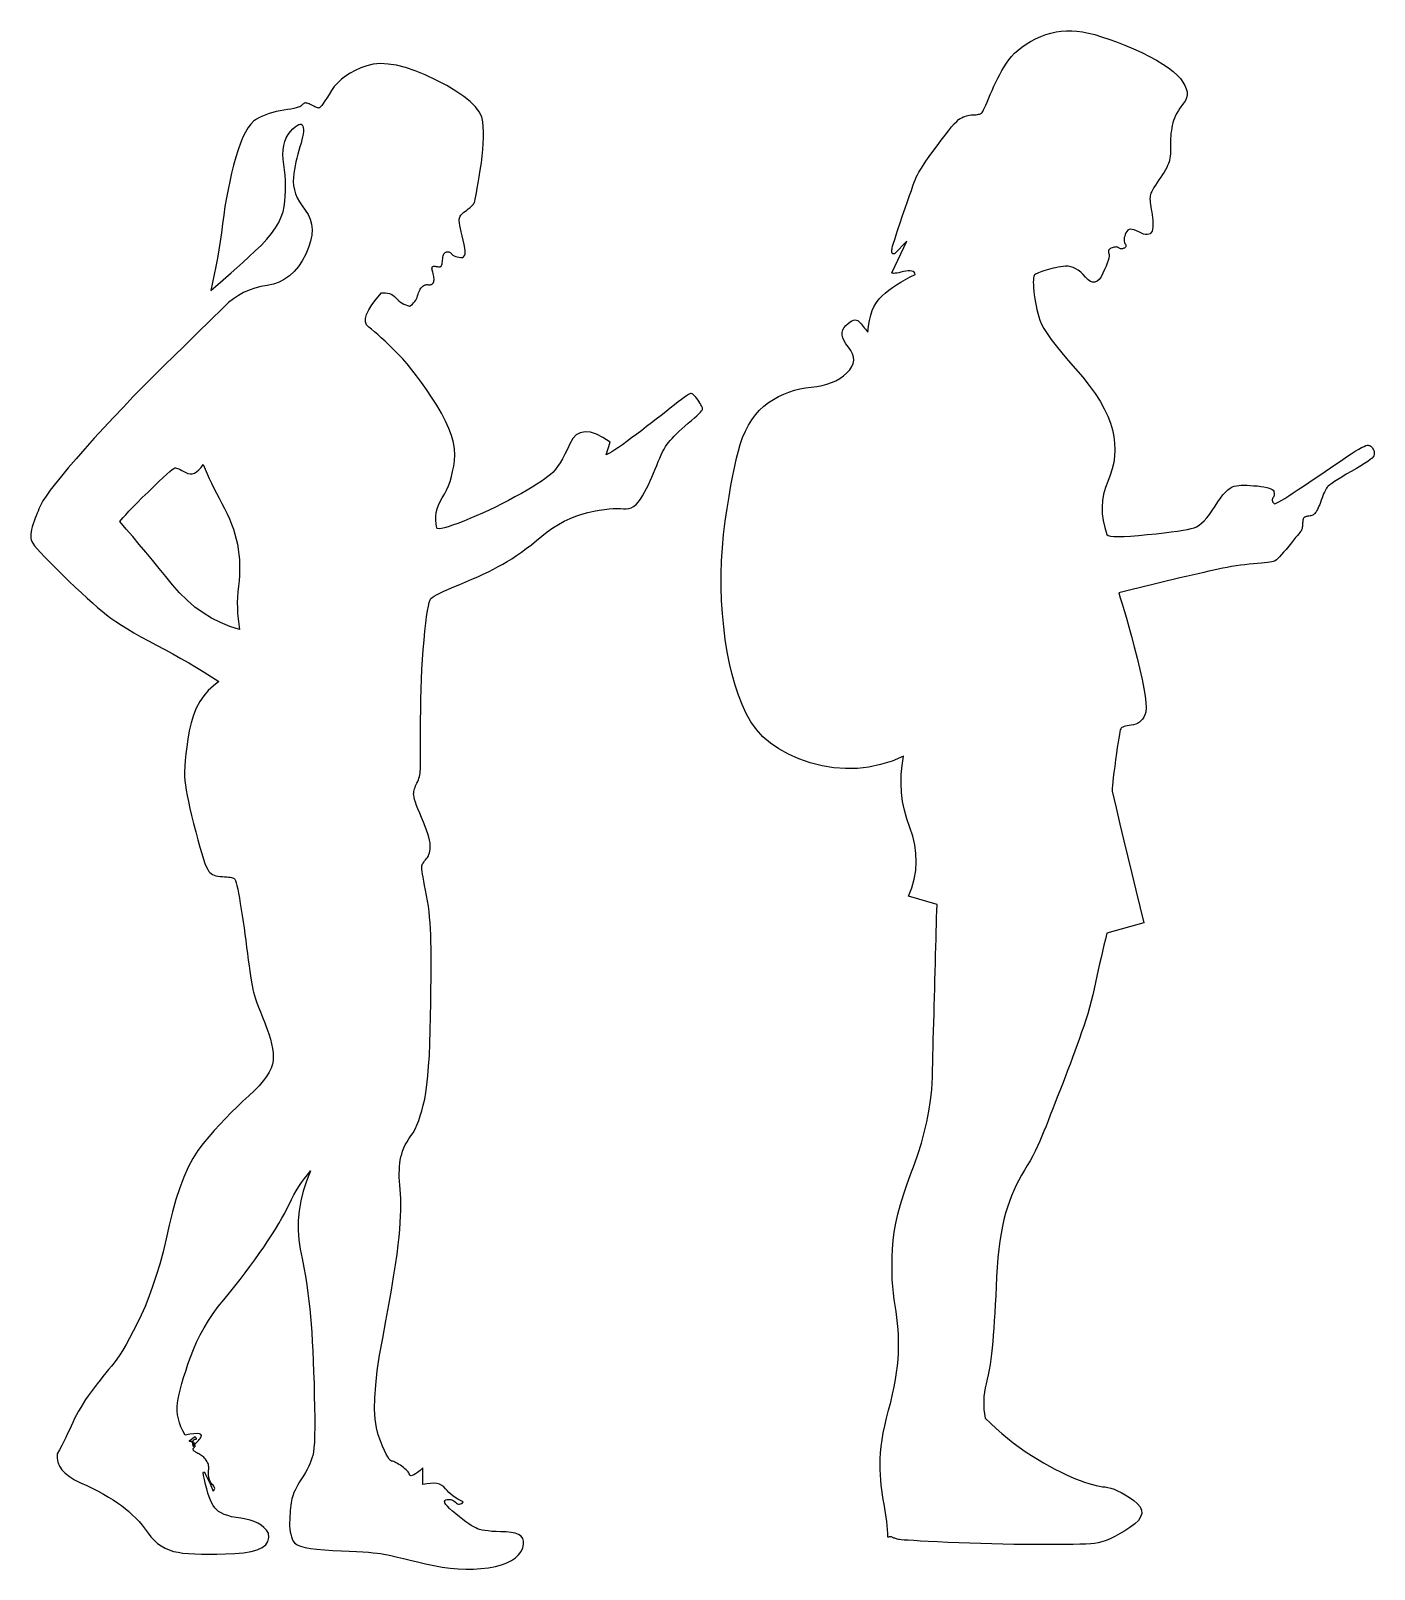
# Model space of a CAD drawing. Extents: x -1820 to 1987, y -821 to 1015.
# Drawn here: x 545 to 1987, y -821 to 830 of the extents above; entities that cross this region are included whole.
import ezdxf

# ---------------------------------------------------------------- set-up
doc = ezdxf.new("R2010")
doc.units = 0
doc.header["$LTSCALE"] = 20
doc.layers.add('_____1', color=7, linetype='CONTINUOUS')

msp = doc.modelspace()

# ---------------------------------------------------------------- linework, layer by layer
at = {"layer": '_____1', "color": 0, "linetype": 'CONTINUOUS', "flags": 128}
for points in [[(1306.5, 386.1), (1309.1, 393.5), (1312, 400.4), (1315.3, 406.8), (1318.9, 412.6), (1322.9, 418), (1327.2, 422.9), (1331.9, 427.3), (1337, 431.1), (1342.2, 434.5), (1347.6, 437.5), (1353.2, 440.2), (1358.8, 442.4), (1364.6, 444.3), (1370.5, 445.8), (1376.5, 446.9), (1382.6, 447.6), (1388.6, 448.3), (1394.3, 449.4), (1399.6, 450.8), (1404.6, 452.5), (1409.2, 454.6), (1413.5, 457.1), (1417.4, 459.9), (1421, 463), (1424, 466.4), (1426.3, 469.7), (1427.7, 473.1), (1428.3, 476.6), (1428.1, 480), (1427.1, 483.5), (1425.3, 487.1), (1422.7, 490.6), (1420, 494.1), (1418, 497.4), (1416.7, 500.6), (1416, 503.6), (1416, 506.4), (1416.7, 509.1), (1418, 511.6), (1420, 513.9), (1422.3, 516), (1424.4, 517.6), (1426.4, 518.7), (1428.2, 519.5), (1429.8, 519.8), (1431.3, 519.7), (1432.7, 519.1), (1433.9, 518.1), (1435, 516.9), (1436.2, 515.6), (1437.4, 514.3), (1438.5, 512.9), (1439.7, 511.5), (1440.9, 510), (1442.2, 508.4), (1443.4, 506.8), (1443.4, 506.8), (1443.4, 506.8), (1444.1, 513.3), (1445.1, 519.3), (1446.5, 524.8), (1448.2, 529.9), (1450.3, 534.5), (1452.8, 538.7), (1455.6, 542.4), (1458.8, 545.7), (1462.2, 548.7), (1466, 551.7), (1470, 554.6), (1474.4, 557.5), (1479, 560.3), (1483.8, 563.1), (1489, 565.9), (1494.4, 568.6), (1494.4, 568.6), (1494.4, 568.6), (1493.9, 569.9), (1493.1, 571), (1492, 571.8), (1490.6, 572.3), (1488.8, 572.5), (1486.8, 572.5), (1484.4, 572.2), (1481.7, 571.7), (1479, 571), (1476.6, 570.5), (1474.6, 570.1), (1472.9, 569.9), (1471.5, 569.8), (1470.4, 569.9), (1469.7, 570), (1469.3, 570.4), (1469.3, 570.4), (1485.4, 604.4), (1485.4, 604.4), (1485.4, 604.4), (1485.4, 604.4), (1472, 590.9), (1471.4, 590.9), (1470.9, 590.9), (1470.4, 590.9), (1470.1, 591.1), (1469.8, 591.2), (1469.5, 591.5), (1469.4, 591.7), (1469.3, 592.1), (1469.3, 592.4), (1469.3, 592.9), (1469.3, 593.3), (1469.3, 593.8), (1469.3, 594.3), (1469.3, 594.8), (1469.3, 595.4), (1469.4, 595.9), (1469.6, 597), (1470.1, 599.1), (1471, 602.1), (1472.3, 606.1), (1473.9, 611.1), (1475.8, 617), (1478.2, 624), (1480.8, 631.8), (1483.5, 639.8), (1486, 647), (1488.2, 653.3), (1490.2, 658.9), (1491.9, 663.7), (1493.3, 667.7), (1494.6, 670.8), (1495.5, 673.2), (1496.6, 675.5), (1498.2, 678.3), (1500.2, 681.7), (1502.7, 685.6), (1505.7, 690.1), (1509.2, 695.1), (1513.2, 700.7), (1517.7, 706.8), (1522.2, 712.9), (1526.3, 718.3), (1530, 722.9), (1533.3, 726.9), (1536.2, 730.3), (1538.8, 732.9), (1540.9, 734.8), (1542.7, 736.1), (1544.3, 736.9), (1545.9, 737.7), (1547.5, 738.3), (1549.2, 738.9), (1550.9, 739.3), (1552.7, 739.6), (1554.5, 739.8), (1556.3, 739.9), (1558, 740), (1559.6, 740.1), (1561, 740.3), (1562.3, 740.5), (1563.3, 740.7), (1564.2, 741), (1564.9, 741.3), (1565.5, 741.7), (1566, 742.4), (1566.7, 743.5), (1567.7, 745.3), (1568.7, 747.5), (1570, 750.3), (1571.5, 753.5), (1573.1, 757.3), (1574.9, 761.7), (1576.8, 766.2), (1578.8, 770.7), (1580.9, 775), (1583, 779.3), (1585.2, 783.4), (1587.4, 787.5), (1589.7, 791.5), (1592.1, 795.3), (1594.6, 799.1), (1597.6, 802.7), (1601, 806.1), (1604.7, 809.5), (1608.8, 812.6), (1613.3, 815.7), (1618.2, 818.6), (1623.5, 821.4), (1629, 823.9), (1634.5, 826), (1640, 827.6), (1645.6, 828.9), (1651.1, 829.7), (1656.7, 830.2), (1662.3, 830.2), (1667.9, 829.8), (1673.8, 829), (1680.1, 827.7), (1687, 826), (1694.3, 823.8), (1702.1, 821.2), (1710.4, 818.2), (1719.2, 814.7), (1728.4, 810.8), (1737.5, 806.7), (1745.8, 802.6), (1753.4, 798.5), (1760.1, 794.5), (1766, 790.5), (1771.1, 786.6), (1775.4, 782.7), (1778.9, 778.9), (1781.6, 775.1), (1783.8, 771.5), (1785.2, 768), (1786, 764.6), (1786.1, 761.4), (1785.5, 758.3), (1784.3, 755.4), (1782.4, 752.6), (1780.3, 749.9), (1778.4, 747.2), (1776.7, 744.5), (1775.1, 741.8), (1773.8, 739.1), (1772.6, 736.5), (1771.6, 733.8), (1770.8, 731.2), (1770.2, 728.6), (1769.6, 725.9), (1769.2, 723.1), (1768.8, 720.4), (1768.6, 717.5), (1768.4, 714.6), (1768.3, 711.7), (1768.4, 708.8), (1768.4, 705.8), (1768.4, 703.1), (1768.3, 700.4), (1768.1, 698), (1767.9, 695.6), (1767.5, 693.4), (1767.1, 691.4), (1766.7, 689.5), (1766, 687.6), (1765.2, 685.6), (1764.2, 683.4), (1762.9, 681), (1761.5, 678.5), (1759.8, 675.8), (1758, 673), (1755.9, 670.1), (1753.9, 667.2), (1752.1, 664.5), (1750.5, 662), (1749.2, 659.7), (1748.1, 657.7), (1747.3, 655.9), (1746.7, 654.3), (1746.4, 652.9), (1746.3, 651.5), (1746.2, 649.9), (1746.3, 648.1), (1746.4, 646), (1746.7, 643.7), (1747, 641.2), (1747.5, 638.5), (1748.1, 635.5), (1748.6, 632.5), (1749, 629.6), (1749.3, 626.8), (1749.4, 624.2), (1749.4, 621.7), (1749.2, 619.4), (1748.9, 617.2), (1748.5, 615.1), (1748.5, 615.1), (1748.5, 615.1), (1747.6, 613.5), (1746.4, 612.4), (1745, 611.7), (1743.4, 611.4), (1741.5, 611.5), (1739.4, 612), (1737, 612.9), (1734.4, 614.3), (1731.8, 615.6), (1729.4, 616.5), (1727.3, 617), (1725.4, 617.1), (1723.8, 616.8), (1722.4, 616), (1721.3, 614.8), (1720.3, 613.2), (1719.6, 611.5), (1719.1, 609.8), (1718.7, 608.2), (1718.5, 606.8), (1718.5, 605.4), (1718.6, 604.2), (1718.9, 603), (1719.4, 601.9), (1719.9, 601), (1720.2, 600.1), (1720.3, 599.3), (1720.2, 598.6), (1720, 598), (1719.6, 597.5), (1719, 597), (1718.2, 596.7), (1717.4, 596.4), (1716.6, 596.3), (1715.8, 596.2), (1715.1, 596.2), (1714.5, 596.3), (1713.8, 596.5), (1713.3, 596.8), (1712.7, 597.2), (1712.2, 597.6), (1711.5, 597.8), (1710.7, 598), (1709.9, 598.1), (1708.9, 598), (1707.9, 597.9), (1706.8, 597.6), (1705.6, 597.2), (1704.4, 596.8), (1703.4, 596.2), (1702.7, 595.6), (1702.2, 594.9), (1701.8, 594.1), (1701.7, 593.2), (1701.8, 592.3), (1702.1, 591.2), (1702.4, 589.9), (1702.4, 588.3), (1702, 586.2), (1701.4, 583.7), (1700.4, 580.8), (1699.2, 577.6), (1697.6, 573.9), (1695.8, 569.9), (1693.7, 566.1), (1691.6, 563.3), (1689.4, 561.3), (1687.1, 560.3), (1684.7, 560.3), (1682.3, 561.1), (1679.8, 562.9), (1677.2, 565.6), (1674.6, 568.5), (1671.9, 571), (1669.3, 573.1), (1666.6, 574.8), (1663.9, 576.1), (1661.2, 576.9), (1658.5, 577.4), (1655.7, 577.4), (1653, 577.1), (1650.3, 576.8), (1647.6, 576.4), (1645, 575.9), (1642.4, 575.4), (1639.8, 574.8), (1637.3, 574.1), (1634.7, 573.3), (1632.4, 572.5), (1630.2, 571.7), (1628.3, 571), (1626.7, 570.4), (1625.3, 569.8), (1624.1, 569.2), (1623.2, 568.7), (1622.4, 568.2), (1621.9, 567.6), (1621.5, 566.5), (1621.2, 564.9), (1621.1, 562.9), (1621, 560.5), (1621.1, 557.6), (1621.3, 554.3), (1621.7, 550.5), (1622.1, 546.6), (1622.7, 542.6), (1623.3, 538.7), (1624.1, 534.8), (1625, 530.9), (1625.9, 527.1), (1627, 523.3), (1628.2, 519.5), (1629.9, 515.4), (1632.5, 510.6), (1635.9, 505.1), (1640.3, 498.9), (1645.4, 492.1), (1651.5, 484.5), (1658.4, 476.3), (1666.2, 467.4), (1674.1, 458.3), (1681.1, 449.4), (1687.3, 440.8), (1692.7, 432.5), (1697.2, 424.4), (1701, 416.6), (1703.9, 409), (1706.1, 401.7), (1707.5, 394.6), (1708.3, 387.5), (1708.6, 380.5), (1708.2, 373.6), (1707.3, 366.7), (1705.8, 359.9), (1703.7, 353.1), (1701, 346.5), (1698.4, 339.8), (1696.5, 332.9), (1695.3, 326), (1694.8, 318.9), (1695.1, 311.7), (1696, 304.4), (1697.7, 297), (1700.1, 289.5), (1700.1, 289.5), (1700.1, 289.5), (1701.5, 288.6), (1704, 287.9), (1707.6, 287.5), (1712.4, 287.4), (1718.4, 287.5), (1725.5, 287.9), (1733.8, 288.5), (1743.2, 289.4), (1752.8, 290.4), (1761.4, 291.3), (1769.1, 292.3), (1775.9, 293.2), (1781.7, 294.1), (1786.6, 295), (1790.6, 295.9), (1793.7, 296.8), (1796.3, 297.9), (1799, 299.5), (1801.7, 301.6), (1804.5, 304.3), (1807.3, 307.4), (1810.2, 311.1), (1813.1, 315.2), (1816.1, 319.9), (1819.1, 324.5), (1821.9, 328.6), (1824.6, 332.1), (1827.3, 335.1), (1829.8, 337.5), (1832.2, 339.3), (1834.5, 340.6), (1836.7, 341.4), (1839, 341.8), (1841.5, 342.1), (1844.2, 342.3), (1847.2, 342.4), (1850.4, 342.3), (1853.8, 342.2), (1857.5, 341.9), (1861.5, 341.6), (1865.3, 341.1), (1868.6, 340.6), (1871.5, 340), (1874, 339.4), (1875.9, 338.6), (1877.4, 337.9), (1878.5, 337), (1879, 336.1), (1879.3, 335.1), (1879.5, 334.2), (1879.6, 333.3), (1879.5, 332.4), (1879.4, 331.4), (1879.1, 330.5), (1878.7, 329.6), (1878.2, 328.8), (1877.8, 327.9), (1877.5, 327), (1877.5, 326.2), (1877.6, 325.4), (1877.9, 324.7), (1878.4, 324), (1879.1, 323.2), (1880, 322.6), (1880, 322.6), (1880, 322.6), (1880.9, 322.7), (1882.5, 323.4), (1884.7, 324.5), (1887.6, 326.2), (1891.1, 328.3), (1895.2, 330.9), (1900, 334.1), (1905.4, 337.7), (1911.1, 341.5), (1916.8, 345.4), (1922.6, 349.3), (1928.4, 353.2), (1934.2, 357.2), (1940, 361.1), (1945.8, 365.1), (1951.7, 369), (1957.2, 372.8), (1962.2, 376), (1966.5, 378.8), (1970.3, 381), (1973.4, 382.8), (1976, 384.1), (1977.9, 384.9), (1979.3, 385.3), (1980.3, 385.3), (1981.2, 385.1), (1982.1, 384.9), (1982.9, 384.5), (1983.6, 384), (1984.3, 383.3), (1985, 382.5), (1985.5, 381.5), (1986, 380.5), (1986.4, 379.6), (1986.7, 378.6), (1986.8, 377.6), (1986.9, 376.7), (1986.9, 375.8), (1986.8, 374.8), (1986.5, 373.9), (1985.9, 372.9), (1984.6, 371.6), (1982.6, 369.9), (1979.9, 368), (1976.6, 365.7), (1972.5, 363.2), (1967.8, 360.4), (1962.3, 357.2), (1956.9, 354.1), (1952, 351.2), (1947.8, 348.7), (1944.3, 346.4), (1941.4, 344.4), (1939.1, 342.8), (1937.4, 341.4), (1936.4, 340.3), (1935.7, 339.2), (1934.9, 337.9), (1934.2, 336.5), (1933.4, 334.9), (1932.6, 333), (1931.8, 331), (1930.9, 328.8), (1930.1, 326.4), (1929.3, 324), (1928.4, 321.8), (1927.6, 319.8), (1926.9, 318), (1926.1, 316.4), (1925.4, 315.1), (1924.7, 313.9), (1924, 313), (1923.3, 312.2), (1922.6, 311.5), (1921.8, 310.9), (1920.9, 310.4), (1920, 310), (1919, 309.6), (1918, 309.4), (1916.9, 309.2), (1915.8, 309.1), (1914.8, 308.9), (1914, 308.7), (1913.2, 308.5), (1912.6, 308.2), (1912, 308), (1911.6, 307.7), (1911.3, 307.4), (1911, 307), (1910.8, 306.5), (1910.6, 305.8), (1910.4, 305), (1910.3, 304.1), (1910.2, 303.1), (1910.1, 301.9), (1910, 300.6), (1909.9, 299.3), (1909.8, 298.1), (1909.7, 297.1), (1909.5, 296.1), (1909.3, 295.3), (1909, 294.5), (1908.7, 293.9), (1908.4, 293.4), (1907.9, 292.8), (1907.1, 291.7), (1905.9, 290.3), (1904.4, 288.4), (1902.6, 286.2), (1900.4, 283.5), (1898, 280.4), (1895.2, 277), (1892.3, 273.5), (1889.7, 270.5), (1887.4, 267.9), (1885.3, 265.6), (1883.5, 263.8), (1882, 262.4), (1880.7, 261.4), (1879.6, 260.8), (1878.5, 260.4), (1876.9, 260.1), (1874.8, 259.7), (1872.3, 259.3), (1869.3, 259), (1865.8, 258.6), (1861.8, 258.3), (1857.4, 257.9), (1852.7, 257.5), (1848, 257), (1843.3, 256.5), (1838.6, 255.8), (1833.9, 255.1), (1829.2, 254.2), (1824.4, 253.3), (1819.6, 252.3), (1814.7, 251.2), (1809.4, 250), (1803.9, 248.8), (1798, 247.4), (1791.7, 246), (1785.2, 244.5), (1778.3, 242.9), (1771.1, 241.2), (1763.8, 239.5), (1756.5, 237.7), (1749.2, 236), (1741.8, 234.2), (1734.5, 232.4), (1727.2, 230.6), (1720, 228.7), (1712.7, 226.8), (1712.7, 226.8), (1712.7, 226.8), (1714.4, 221.5), (1716.4, 215.2), (1718.5, 207.9), (1720.9, 199.6), (1723.5, 190.3), (1726.3, 180.1), (1729.3, 168.9), (1732.4, 156.7), (1735.5, 144.6), (1737.9, 133.8), (1739.8, 124.3), (1741.2, 116), (1741.9, 109.1), (1742.1, 103.4), (1741.8, 98.9), (1740.9, 95.8), (1739.6, 93.4), (1738.2, 91.4), (1736.6, 89.6), (1734.9, 88), (1732.9, 86.8), (1730.9, 85.9), (1728.6, 85.2), (1726.2, 84.8), (1723.9, 84.6), (1721.8, 84.2), (1720, 83.9), (1718.4, 83.4), (1717.1, 82.9), (1716.1, 82.3), (1715.3, 81.6), (1714.8, 80.9), (1714.4, 79.7), (1713.9, 77.7), (1713.4, 74.8), (1712.7, 71.1), (1712, 66.5), (1711.2, 61), (1710.3, 54.7), (1709.4, 47.6), (1708.4, 40.4), (1707.6, 34.1), (1706.9, 28.7), (1706.4, 24), (1706, 20.2), (1705.7, 17.3), (1705.5, 15.2), (1705.5, 13.9), (1705.5, 13.9), (1709.8, -3.7), (1714, -21.4), (1718.3, -39.1), (1722.5, -56.7), (1726.8, -74.4), (1731, -92.1), (1735.3, -109.8), (1739.5, -127.4), (1739.5, -127.4), (1739.5, -127.4), (1739.5, -127.4), (1739.5, -127.4), (1700.1, -138.2), (1698.5, -144.7), (1696.9, -151.3), (1695.3, -157.9), (1693.7, -164.5), (1692.2, -171.2), (1690.7, -177.8), (1689.3, -184.5), (1687.9, -191.3), (1686.4, -198), (1684.8, -204.7), (1683.2, -211.4), (1681.3, -218.1), (1679.4, -224.8), (1677.4, -231.5), (1675.2, -238.1), (1672.9, -244.7), (1670.6, -251.4), (1668.2, -258.1), (1665.7, -265), (1663.1, -271.9), (1660.5, -278.9), (1657.8, -285.9), (1655.1, -293.1), (1652.3, -300.3), (1649.5, -307.5), (1646.8, -314.4), (1644.2, -321.1), (1641.7, -327.5), (1639.3, -333.7), (1636.9, -339.7), (1634.7, -345.5), (1632.5, -351), (1630.3, -356.3), (1628, -361.7), (1625.6, -367), (1623, -372.2), (1620.4, -377.4), (1617.5, -382.6), (1614.6, -387.8), (1611.5, -392.9), (1608.5, -398), (1605.6, -403.4), (1602.8, -408.9), (1600.2, -414.5), (1597.8, -420.4), (1595.5, -426.4), (1593.3, -432.6), (1591.3, -438.9), (1589.5, -445.6), (1587.9, -452.8), (1586.4, -460.6), (1585.1, -468.8), (1584, -477.6), (1583.1, -487), (1582.3, -496.8), (1581.7, -507.2), (1581.2, -517.6), (1580.7, -527.5), (1580.2, -536.9), (1579.7, -545.9), (1579.2, -554.3), (1578.6, -562.3), (1578.1, -569.7), (1577.6, -576.7), (1577, -583.3), (1576.3, -589.7), (1575.5, -595.7), (1574.7, -601.5), (1573.7, -607), (1572.7, -612.3), (1571.6, -617.2), (1570.5, -621.9), (1569.4, -626.5), (1568.6, -631.1), (1568, -635.6), (1567.8, -640.3), (1567.8, -644.9), (1568.1, -649.5), (1568.7, -654.2), (1569.5, -658.8), (1569.5, -658.8), (1569.5, -658.8), (1575.3, -664.5), (1581.1, -670), (1587.1, -675.3), (1593.2, -680.4), (1599.5, -685.3), (1605.9, -690.1), (1612.4, -694.6), (1619, -698.9), (1625.7, -703), (1632.1, -706.8), (1638.3, -710.4), (1644.3, -713.6), (1650.2, -716.6), (1655.8, -719.3), (1661.2, -721.8), (1666.4, -723.9), (1671.4, -725.8), (1676.1, -727.5), (1680.5, -728.9), (1684.6, -730.2), (1688.4, -731.2), (1692, -731.9), (1695.2, -732.5), (1698.2, -732.8), (1701.1, -733.2), (1704.3, -733.9), (1707.8, -735.1), (1711.5, -736.8), (1715.4, -738.8), (1719.6, -741.2), (1724.1, -744), (1728.8, -747.2), (1732.9, -750.7), (1735.7, -754.2), (1737.2, -757.7), (1737.4, -761.3), (1736.2, -765), (1733.8, -768.7), (1729.9, -772.5), (1724.8, -776.4), (1719.1, -780), (1713.7, -783.2), (1708.6, -786), (1703.7, -788.3), (1699.1, -790.2), (1694.7, -791.7), (1690.6, -792.7), (1686.8, -793.3), (1682.6, -793.7), (1677.4, -794), (1671.1, -794.2), (1663.8, -794.4), (1655.4, -794.5), (1646, -794.6), (1635.6, -794.6), (1624.2, -794.6), (1612.2, -794.5), (1600.3, -794.4), (1588.4, -794.2), (1576.5, -793.9), (1564.6, -793.6), (1552.8, -793.2), (1541, -792.7), (1529.2, -792.2), (1518.1, -791.7), (1508.3, -791.2), (1499.8, -790.8), (1492.7, -790.4), (1486.9, -790), (1482.4, -789.7), (1479.2, -789.4), (1477.4, -789.2), (1476.2, -789), (1475.1, -788.7), (1474.1, -788.5), (1473.2, -788.2), (1472.3, -787.9), (1471.5, -787.6), (1470.8, -787.3), (1470.1, -786.9), (1469.5, -786.6), (1468.8, -786.4), (1468.2, -786.3), (1467.5, -786.2), (1466.9, -786.2), (1466.2, -786.3), (1465.5, -786.5), (1464.9, -786.7), (1464.9, -786.7), (1464.9, -786.7), (1464.8, -782.6), (1464.5, -778.5), (1464.2, -774.2), (1463.8, -769.7), (1463.2, -765.2), (1462.5, -760.6), (1461.8, -755.9), (1460.9, -751.1), (1460, -746.1), (1459.2, -741.1), (1458.5, -735.9), (1457.9, -730.7), (1457.5, -725.3), (1457.1, -719.8), (1456.8, -714.2), (1456.7, -708.4), (1456.7, -702.5), (1457.1, -696.1), (1457.8, -689.4), (1458.7, -682.3), (1460, -674.8), (1461.6, -667), (1463.6, -658.8), (1465.8, -650.2), (1468, -641.6), (1470, -633.2), (1471.7, -625.2), (1473.2, -617.4), (1474.4, -610), (1475.3, -602.8), (1475.9, -595.9), (1476.3, -589.3), (1476.5, -582.9), (1476.5, -576.4), (1476.3, -570), (1476, -563.6), (1475.4, -557.2), (1474.7, -550.8), (1473.8, -544.4), (1472.8, -538), (1471.7, -531.5), (1470.9, -524.7), (1470.2, -517.6), (1469.7, -510.1), (1469.5, -502.4), (1469.4, -494.4), (1469.6, -486), (1469.9, -477.4), (1470.6, -468.4), (1471.8, -459.2), (1473.5, -449.6), (1475.7, -439.8), (1478.4, -429.6), (1481.6, -419.2), (1485.2, -408.5), (1489.4, -397.4), (1493.7, -386.2), (1497.5, -374.9), (1501, -363.6), (1504, -352.3), (1506.7, -340.9), (1508.9, -329.4), (1510.8, -317.9), (1512.3, -306.3), (1512.3, -306.3), (1512.5, -299.6), (1512.7, -292.6), (1512.9, -285.2), (1513.1, -277.5), (1513.3, -269.5), (1513.5, -261.2), (1513.7, -252.5), (1514, -243.5), (1514.2, -234.4), (1514.5, -225.3), (1514.7, -216.2), (1515, -207), (1515.2, -197.9), (1515.5, -188.8), (1515.7, -179.7), (1516, -170.5), (1516.2, -161.6), (1516.4, -152.9), (1516.7, -144.6), (1516.9, -136.6), (1517.1, -128.9), (1517.3, -121.5), (1517.5, -114.5), (1517.7, -107.7), (1517.7, -107.7), (1517.7, -107.7), (1517.7, -107.7), (1517.7, -107.7), (1487.2, -98.8), (1490.7, -89.6), (1493.2, -80.4), (1494.8, -71.2), (1495.4, -61.9), (1495.1, -52.7), (1493.8, -43.5), (1491.6, -34.2), (1488.5, -25), (1485.2, -15.7), (1482.7, -6.3), (1480.8, 3.1), (1479.6, 12.6), (1479.1, 22.2), (1479.3, 31.9), (1480.3, 41.7), (1481.9, 51.5), (1481.9, 51.5), (1481.9, 51.5), (1469.5, 46.4), (1457.1, 42.6), (1444.7, 39.9), (1432.2, 38.4), (1419.6, 38.2), (1407, 39.1), (1394.3, 41.2), (1381.6, 44.5), (1369.4, 48.8), (1358.2, 53.7), (1348.1, 59.3), (1339, 65.5), (1330.9, 72.5), (1323.8, 80.1), (1317.8, 88.3), (1312.9, 97.3), (1308.6, 106.9), (1304.7, 117), (1301.1, 127.8), (1297.9, 139.2), (1295.1, 151.1), (1292.6, 163.7), (1290.5, 176.8), (1288.8, 190.5), (1287.4, 204.6), (1286.5, 218.7), (1286, 232.8), (1286, 246.9), (1286.5, 261.1), (1287.4, 275.3), (1288.7, 289.5), (1290.5, 303.8), (1292.6, 317.5), (1294.6, 330.3), (1296.6, 342.1), (1298.6, 352.9), (1300.6, 362.7), (1302.6, 371.5), (1304.6, 379.3), (1306.5, 386.1), (1306.5, 386.1), (1306.5, 386.1)], [(555.8, 321.2), (554.8, 319.2), (553.9, 317), (552.9, 314.7), (551.9, 312.3), (550.9, 309.7), (549.8, 306.9), (548.8, 304), (547.7, 300.9), (546.8, 297.9), (546, 295), (545.5, 292.4), (545.2, 289.9), (545.1, 287.7), (545.3, 285.6), (545.6, 283.8), (546.2, 282.1), (547.3, 280.2), (549.3, 277.5), (552.1, 274.2), (555.7, 270.1), (560.2, 265.3), (565.5, 259.8), (571.7, 253.6), (578.7, 246.6), (586, 239.6), (592.9, 233), (599.4, 226.9), (605.6, 221.2), (611.3, 216), (616.7, 211.3), (621.8, 207.1), (626.5, 203.4), (631.2, 199.8), (636.5, 196.1), (642.4, 192.2), (648.8, 188.2), (655.8, 184.1), (663.4, 179.8), (671.5, 175.4), (680.2, 170.8), (689, 166.2), (697.7, 161.4), (706.3, 156.6), (714.8, 151.8), (723.1, 146.8), (731.2, 141.9), (739.2, 136.8), (747.1, 131.7), (747.1, 131.7), (741.1, 127.2), (735.6, 122.1), (730.8, 116.4), (726.5, 110.1), (722.8, 103.2), (719.7, 95.6), (717.2, 87.5), (715.2, 78.7), (713.7, 69.9), (712.5, 61.7), (711.5, 54.1), (710.8, 47.1), (710.3, 40.7), (710.1, 34.9), (710.2, 29.7), (710.5, 25.1), (711.1, 20.4), (712, 15.2), (713, 9.3), (714.4, 2.8), (715.9, -4.4), (717.7, -12.1), (719.8, -20.5), (722.1, -29.5), (724.4, -38.3), (726.6, -46.1), (728.6, -53), (730.4, -58.8), (732.1, -63.6), (733.6, -67.4), (735, -70.2), (736.2, -72.1), (737.4, -73.3), (738.7, -74.4), (740.3, -75.3), (742, -76.1), (743.9, -76.7), (746, -77.2), (748.3, -77.5), (750.8, -77.7), (753.2, -77.8), (755.4, -77.9), (757.4, -78.1), (759.1, -78.4), (760.6, -78.6), (761.8, -79), (762.7, -79.3), (763.5, -79.7), (764.1, -80.5), (764.8, -82), (765.5, -84.3), (766.3, -87.3), (767.2, -91), (768.1, -95.5), (769, -100.7), (770, -106.7), (771.1, -113.1), (772.1, -119.5), (773.1, -126.1), (774, -132.7), (775, -139.5), (775.9, -146.3), (776.8, -153.3), (777.7, -160.3), (778.6, -167.2), (779.4, -173.4), (780.2, -179.1), (781, -184.2), (781.7, -188.8), (782.3, -192.8), (783, -196.2), (783.6, -199), (784.3, -201.8), (785.2, -205.1), (786.4, -208.9), (787.8, -213.1), (789.5, -217.7), (791.5, -222.9), (793.7, -228.4), (796.2, -234.5), (798.6, -240.6), (800.6, -246.5), (802.3, -252), (803.6, -257.2), (804.6, -262.1), (805.2, -266.7), (805.4, -271), (805.3, -275), (804.7, -278.9), (803.3, -283.1), (801.1, -287.5), (798.2, -292.2), (794.5, -297), (790.1, -302.1), (784.9, -307.5), (779, -313), (772.7, -318.8), (766.5, -324.7), (760.3, -330.9), (754.2, -337.2), (748.1, -343.6), (742.1, -350.3), (736.1, -357.1), (730.2, -364.1), (724.5, -371.6), (719.1, -380.2), (714.1, -389.7), (709.3, -400.2), (705, -411.7), (700.9, -424.1), (697.2, -437.5), (693.8, -451.9), (690.5, -466.5), (687.1, -480.3), (683.5, -493.5), (679.8, -505.9), (675.9, -517.6), (671.9, -528.6), (667.8, -538.9), (663.5, -548.5), (659.2, -557.4), (655.1, -565.6), (651.2, -573), (647.5, -579.8), (643.9, -585.8), (640.6, -591.1), (637.4, -595.6), (634.5, -599.5), (631.6, -603), (628.6, -606.6), (625.6, -610.4), (622.6, -614.2), (619.5, -618.1), (616.4, -622.2), (613.3, -626.3), (610.1, -630.6), (606.9, -634.8), (604, -639), (601.3, -643.2), (598.7, -647.3), (596.3, -651.4), (594.1, -655.5), (592.1, -659.4), (590.3, -663.4), (588.5, -667.4), (586.7, -671.4), (584.7, -675.5), (582.7, -679.7), (580.5, -684), (578.3, -688.4), (575.9, -692.8), (573.5, -697.3), (573.5, -697.3), (573.3, -701.8), (574.1, -706.2), (575.8, -710.3), (578.5, -714.3), (582.1, -718), (586.6, -721.6), (592.1, -725), (598.5, -728.2), (605.2, -731.3), (611.6, -734.4), (617.6, -737.4), (623.2, -740.5), (628.6, -743.6), (633.5, -746.7), (638.1, -749.7), (642.4, -752.8), (646.5, -755.9), (650.4, -759.2), (654.1, -762.6), (657.8, -766.2), (661.3, -770), (664.6, -773.9), (667.9, -778), (671, -782.2), (674.1, -786.4), (677.5, -790), (681.2, -793.3), (685.1, -796.1), (689.2, -798.4), (693.6, -800.4), (698.3, -801.9), (703.2, -802.9), (708.5, -803.7), (714.5, -804.3), (721.1, -804.7), (728.4, -805), (736.3, -805), (744.9, -805), (754.1, -804.7), (764, -804.3), (773.5, -803.5), (781.6, -802.2), (788.2, -800.3), (793.5, -797.8), (797.3, -794.8), (799.7, -791.2), (800.7, -787.1), (800.2, -782.4), (800.2, -782.4), (798, -779.2), (795.4, -776.4), (792.4, -773.9), (788.9, -771.8), (785, -770), (780.6, -768.4), (775.8, -767.3), (770.6, -766.4), (765.4, -765.6), (760.7, -764.7), (756.5, -763.5), (752.7, -762.2), (749.4, -760.7), (746.7, -759), (744.4, -757.1), (742.6, -755.1), (741, -752.8), (739.5, -750), (738.1, -746.8), (736.6, -743.3), (735.3, -739.3), (734, -734.9), (732.7, -730), (731.4, -724.8), (730.5, -720.3), (730.2, -717.4), (730.5, -716.4), (731.4, -717), (732.8, -719.5), (734.9, -723.6), (737.6, -729.5), (740.9, -737.2), (740.9, -737.2), (741.6, -736.5), (742.1, -735.8), (742.4, -735), (742.5, -734.3), (742.4, -733.5), (742.1, -732.7), (741.5, -731.9), (740.7, -731), (739.9, -730.1), (739.2, -729.2), (738.5, -728.3), (737.9, -727.3), (737.4, -726.3), (736.9, -725.2), (736.6, -724.2), (736.3, -723.1), (736.1, -721.9), (735.9, -720.8), (735.8, -719.6), (735.7, -718.5), (735.7, -717.3), (735.8, -716.1), (735.9, -714.9), (736.1, -713.6), (736.2, -712.4), (736.2, -711.2), (736, -710), (735.8, -708.8), (735.4, -707.6), (734.9, -706.4), (734.2, -705.2), (733.4, -704), (732.6, -702.9), (731.7, -701.9), (730.7, -700.9), (729.8, -700), (728.8, -699.2), (727.7, -698.5), (726.6, -697.8), (725.5, -697.2), (724.4, -696.7), (723.5, -696.2), (722.6, -695.7), (721.8, -695.2), (721.1, -694.8), (720.6, -694.3), (720.1, -693.9), (719.8, -693.5), (719.6, -693.1), (719.4, -692.7), (719.4, -692.3), (719.4, -691.9), (719.5, -691.5), (719.8, -691.1), (720.1, -690.7), (720.5, -690.3), (720.5, -690.3), (720.9, -689.9), (721.2, -689.4), (721.4, -689), (721.5, -688.6), (721.6, -688.1), (721.5, -687.6), (721.3, -687), (721.1, -686.5), (721.1, -686.5), (720.9, -686.6), (720.7, -686.7), (720.5, -686.7), (720.3, -686.7), (720.1, -686.7), (720, -686.7), (719.9, -686.6), (719.7, -686.6), (719.7, -686.6), (719.7, -686.7), (719.7, -686.8), (719.7, -687), (719.7, -687.1), (719.7, -687.3), (719.8, -687.5), (719.8, -687.7), (719.8, -687.8), (719.8, -687.8), (719.8, -688.7), (719.9, -689.3), (719.9, -689.7), (719.8, -689.8), (719.8, -689.7), (719.7, -689.4), (719.5, -688.7), (719.4, -687.9), (719.2, -686.9), (719, -686.2), (718.8, -685.5), (718.5, -685), (718.2, -684.5), (717.9, -684.3), (717.6, -684.1), (717.2, -684.1), (716.8, -684.1), (716.5, -684.1), (716.2, -684.1), (715.9, -684), (715.7, -683.8), (715.5, -683.7), (715.3, -683.4), (715.2, -683.2), (715.2, -683.2), (721.4, -678.7), (722, -679.4), (722.4, -680), (722.6, -680.5), (722.6, -681), (722.5, -681.4), (722.2, -681.7), (721.8, -681.9), (721.1, -682), (720.5, -682.2), (719.9, -682.4), (719.5, -682.8), (719.2, -683.2), (719.1, -683.7), (719, -684.3), (719.1, -685), (719.2, -685.8), (719.2, -685.8), (719.3, -685.9), (719.3, -686), (719.4, -686.1), (719.4, -686.2), (719.5, -686.3), (719.6, -686.4), (719.6, -686.5), (719.7, -686.6), (719.7, -686.6), (719.8, -686.1), (719.8, -685.7), (719.9, -685.4), (720, -685.3), (720.2, -685.4), (720.4, -685.5), (720.7, -685.8), (720.9, -686.2), (720.9, -686.2), (721, -686.3), (721, -686.3), (721, -686.3), (721, -686.4), (721, -686.4), (721, -686.4), (721.1, -686.5), (721.1, -686.5), (721.1, -686.5), (721.6, -686.2), (722.2, -685.8), (722.8, -685.3), (723.5, -684.6), (724.2, -683.9), (725, -683), (725.9, -682), (726.8, -680.8), (726.8, -680.8), (728, -679), (728.3, -677.5), (727.6, -676.4), (726.1, -675.7), (723.6, -675.5), (720.2, -675.6), (716, -676.1), (710.8, -677), (710.8, -677), (708.4, -672.6), (706.3, -668.2), (704.7, -663.9), (703.5, -659.6), (702.7, -655.3), (702.3, -651), (702.3, -646.7), (702.7, -642.5), (703.4, -638), (704.4, -633), (705.7, -627.6), (707.3, -621.7), (709.2, -615.3), (711.4, -608.5), (713.8, -601.1), (716.6, -593.3), (719.6, -585.3), (723.1, -577.4), (727, -569.6), (731.3, -561.9), (735.9, -554.2), (741, -546.7), (746.4, -539.2), (752.3, -531.8), (758.3, -524.5), (764.1, -517.3), (769.7, -510.1), (775.1, -503), (780.4, -496), (785.5, -489), (790.4, -482.1), (795.2, -475.3), (799.7, -468.6), (803.9, -462.1), (807.8, -455.9), (811.4, -450), (814.7, -444.3), (817.7, -438.9), (820.3, -433.7), (822.7, -428.8), (825, -424.1), (827.5, -419.4), (830.1, -414.9), (832.8, -410.4), (835.7, -406.1), (838.8, -401.8), (842, -397.6), (845.4, -393.5), (845.4, -393.5), (841, -404.4), (837.5, -415.2), (834.8, -425.8), (833, -436.4), (832, -446.8), (832, -457.2), (832.7, -467.4), (834.4, -477.6), (836.4, -487.5), (838.2, -497.2), (839.8, -506.6), (841.3, -515.8), (842.6, -524.7), (843.7, -533.3), (844.6, -541.7), (845.3, -549.8), (846, -558.1), (846.6, -567), (847.2, -576.6), (847.7, -586.9), (848.2, -597.8), (848.7, -609.4), (849.1, -621.7), (849.4, -634.6), (849.7, -647.2), (849.9, -658.5), (849.9, -668.5), (849.7, -677.2), (849.5, -684.6), (849, -690.7), (848.5, -695.5), (847.8, -699), (846.9, -701.9), (845.8, -704.9), (844.6, -707.9), (843.2, -711), (841.6, -714.2), (839.9, -717.4), (837.9, -720.7), (835.8, -724.1), (833.7, -727.4), (831.9, -730.5), (830.2, -733.4), (828.8, -736.2), (827.6, -738.8), (826.6, -741.2), (825.9, -743.4), (825.3, -745.5), (824.9, -747.5), (824.6, -749.8), (824.2, -752.3), (823.9, -755), (823.6, -757.9), (823.4, -761), (823.2, -764.3), (823, -767.8), (822.9, -771.3), (822.9, -774.7), (823.2, -777.8), (823.5, -780.8), (824.1, -783.6), (824.8, -786.2), (825.6, -788.6), (826.6, -790.9), (828.3, -792.9), (830.9, -794.7), (834.7, -796.3), (839.5, -797.7), (845.4, -798.8), (852.3, -799.7), (860.3, -800.4), (869.4, -800.9), (878.6, -801.3), (887, -801.7), (894.6, -802.1), (901.4, -802.5), (907.4, -802.9), (912.5, -803.4), (916.9, -803.8), (920.4, -804.3), (923.9, -804.9), (928.2, -805.7), (933.1, -806.8), (938.8, -808), (945.2, -809.5), (952.4, -811.2), (960.3, -813.1), (968.9, -815.2), (977.8, -817.2), (986.6, -818.8), (995.2, -820), (1003.7, -820.7), (1012, -821.1), (1020.2, -821), (1028.3, -820.4), (1036.2, -819.5), (1043.7, -818.1), (1050.3, -816.4), (1056.1, -814.2), (1061.1, -811.8), (1065.3, -808.9), (1068.7, -805.7), (1071.3, -802.1), (1073.1, -798.1), (1074, -794.2), (1074, -790.9), (1073.1, -788), (1071.3, -785.6), (1068.7, -783.7), (1065.1, -782.3), (1060.6, -781.5), (1055.3, -781.1), (1049.7, -781), (1044.7, -780.7), (1040.1, -780.4), (1036, -780), (1032.4, -779.6), (1029.4, -779), (1026.8, -778.4), (1024.7, -777.7), (1022.7, -776.8), (1020.5, -775.6), (1017.9, -774.1), (1015.1, -772.3), (1012.1, -770.1), (1008.8, -767.6), (1005.2, -764.8), (1001.3, -761.7), (997.6, -758.6), (994.6, -755.9), (992.3, -753.5), (990.6, -751.5), (989.6, -749.7), (989.3, -748.4), (989.7, -747.4), (990.7, -746.7), (992, -746.3), (993.3, -746.1), (994.6, -746.1), (995.9, -746.3), (997.1, -746.7), (998.4, -747.3), (999.6, -748.1), (1000.8, -749.1), (1001.9, -750.1), (1003.1, -750.7), (1004.2, -751.1), (1005.3, -751.2), (1006.3, -751), (1007.3, -750.5), (1008.3, -749.8), (1009.2, -748.7), (1009.2, -748.7), (1006.2, -747.3), (1003.3, -745.7), (1000.7, -744.1), (998.2, -742.4), (995.9, -740.6), (993.8, -738.7), (992, -736.7), (990.3, -734.6), (988.5, -732.6), (986.3, -731.1), (983.8, -729.9), (981, -729.2), (977.7, -728.8), (974.1, -728.9), (970.2, -729.3), (965.8, -730.1), (965.8, -730.1), (965.8, -712.4), (962.9, -715), (960.3, -717.1), (958, -718.7), (956.1, -719.9), (954.5, -720.5), (953.3, -720.7), (952.4, -720.4), (951.9, -719.7), (951.4, -718.7), (950.8, -717.6), (950, -716.6), (949.1, -715.5), (948, -714.3), (946.7, -713.2), (945.2, -711.9), (943.6, -710.7), (941.9, -709.5), (940.3, -708.5), (938.8, -707.5), (937.4, -706.8), (936, -706.1), (934.7, -705.6), (933.5, -705.2), (932.4, -704.9), (931.2, -704.3), (929.8, -702.9), (928.3, -700.6), (926.6, -697.5), (924.7, -693.6), (922.7, -688.8), (920.5, -683.3), (918.1, -676.8), (916, -669.2), (914.7, -660.1), (914.1, -649.4), (914.3, -637.2), (915.3, -623.4), (917, -608.1), (919.5, -591.3), (922.8, -572.9), (926.3, -554.4), (929.4, -537.4), (932.1, -521.7), (934.5, -507.4), (936.5, -494.5), (938.2, -483), (939.5, -472.9), (940.4, -464.2), (941.1, -456.4), (941.6, -449), (941.9, -442), (942.2, -435.5), (942.2, -429.3), (942.1, -423.6), (941.9, -418.3), (941.5, -413.4), (941.1, -408.9), (940.8, -404.5), (940.6, -400.3), (940.6, -396.2), (940.7, -392.4), (940.9, -388.7), (941.2, -385.2), (941.7, -381.9), (942.3, -378.6), (943.2, -375.4), (944.2, -372.2), (945.6, -368.9), (947.1, -365.7), (948.9, -362.5), (950.9, -359.2), (953.1, -356), (955.4, -352.5), (957.5, -348.6), (959.6, -344.3), (961.5, -339.6), (963.2, -334.5), (964.9, -328.9), (966.4, -322.9), (967.9, -316.5), (969.1, -309.3), (970.3, -301), (971.3, -291.6), (972.1, -281.1), (972.9, -269.5), (973.5, -256.7), (973.9, -242.9), (974.2, -227.9), (974.4, -213), (974.6, -199.1), (974.7, -186.5), (974.8, -174.9), (974.7, -164.5), (974.7, -155.2), (974.5, -147.1), (974.4, -140.1), (974.1, -133.7), (973.7, -127.4), (973.2, -121.3), (972.6, -115.2), (971.8, -109.3), (971, -103.5), (970, -97.8), (968.9, -92.3), (967.8, -87.1), (966.9, -82.4), (966.1, -78.4), (965.5, -74.9), (965.1, -72.1), (964.8, -69.8), (964.7, -68), (964.7, -66.9), (964.9, -66), (965.2, -65.1), (965.6, -64.1), (966.2, -63.1), (966.9, -62), (967.7, -60.8), (968.7, -59.6), (969.8, -58.3), (970.9, -57), (971.8, -55.5), (972.5, -53.8), (973.1, -52.1), (973.5, -50.2), (973.8, -48.3), (973.9, -46.1), (973.8, -43.9), (973.6, -41.4), (973, -38.6), (972.2, -35.4), (971.2, -31.9), (969.9, -28), (968.4, -23.8), (966.6, -19.3), (964.5, -14.3), (962.5, -9.5), (960.7, -5.1), (959.2, -1.2), (958, 2.2), (957.1, 5.1), (956.5, 7.6), (956.1, 9.6), (956, 11.1), (956.1, 12.4), (956.3, 13.7), (956.6, 15.1), (957, 16.5), (957.5, 18), (958.1, 19.6), (958.8, 21.1), (959.6, 22.8), (960.4, 24.4), (961.1, 26.2), (961.7, 27.9), (962.2, 29.7), (962.6, 31.6), (963, 33.5), (963.2, 35.4), (963.3, 37.4), (963.4, 40), (963.4, 43.7), (963.5, 48.6), (963.5, 54.6), (963.5, 61.8), (963.5, 70.1), (963.5, 79.6), (963.5, 90.3), (963.6, 101.4), (963.7, 112.4), (964, 123.4), (964.4, 134.1), (964.9, 144.8), (965.6, 155.3), (966.3, 165.8), (967.2, 176.1), (968.1, 185.7), (969.1, 194.2), (970, 201.5), (970.9, 207.7), (971.8, 212.7), (972.8, 216.6), (973.7, 219.3), (974.6, 220.9), (975.9, 222), (977.9, 223.3), (980.7, 224.8), (984.2, 226.6), (988.4, 228.6), (993.4, 230.8), (999.1, 233.2), (1005.5, 235.9), (1012.2, 238.7), (1018.6, 241.4), (1024.8, 244.2), (1030.7, 246.9), (1036.3, 249.6), (1041.7, 252.3), (1046.8, 255), (1051.6, 257.7), (1056.4, 260.4), (1061.3, 263.5), (1066.4, 266.9), (1071.6, 270.5), (1076.9, 274.4), (1082.4, 278.5), (1088, 283), (1093.7, 287.7), (1099.5, 292.3), (1105.5, 296.6), (1111.5, 300.4), (1117.7, 303.7), (1123.9, 306.7), (1130.2, 309.2), (1136.6, 311.3), (1143.1, 313), (1149.5, 314.4), (1155.3, 315.5), (1160.8, 316.4), (1165.7, 317), (1170.3, 317.4), (1174.3, 317.5), (1178, 317.4), (1181.1, 317.1), (1184, 316.9), (1186.8, 317.3), (1189.5, 318.2), (1192.1, 319.6), (1194.7, 321.7), (1197.1, 324.2), (1199.4, 327.4), (1201.7, 331), (1203.8, 335), (1205.9, 339), (1207.9, 343), (1209.9, 347.1), (1211.7, 351.2), (1213.5, 355.3), (1215.2, 359.5), (1216.9, 363.7), (1218.5, 367.7), (1220.1, 371.5), (1221.7, 375), (1223.2, 378.3), (1224.8, 381.2), (1226.4, 383.9), (1228, 386.3), (1229.6, 388.4), (1231.3, 390.5), (1233.3, 392.7), (1235.5, 395), (1238, 397.5), (1240.8, 400.2), (1243.9, 403), (1247.2, 405.9), (1250.8, 409), (1254.3, 411.9), (1257.3, 414.6), (1259.9, 416.9), (1262.1, 419), (1263.8, 420.7), (1265, 422.1), (1265.8, 423.1), (1266.1, 423.8), (1266.1, 424.5), (1265.9, 425.3), (1265.6, 426.3), (1265, 427.5), (1264.3, 428.8), (1263.5, 430.2), (1262.4, 431.9), (1261.2, 433.7), (1259.9, 435.4), (1258.7, 436.9), (1257.6, 438.2), (1256.6, 439.2), (1255.7, 440), (1254.8, 440.5), (1254, 440.8), (1253.3, 440.8), (1252.4, 440.5), (1251, 439.7), (1249, 438.4), (1246.5, 436.7), (1243.5, 434.5), (1240, 431.8), (1235.9, 428.6), (1231.3, 425), (1226.5, 421.1), (1221.5, 417.2), (1216.4, 413.3), (1211.3, 409.3), (1206.1, 405.3), (1200.8, 401.2), (1195.4, 397.2), (1190, 393.1), (1184.7, 389.2), (1180, 385.8), (1175.8, 382.9), (1172.1, 380.4), (1168.9, 378.4), (1166.3, 376.9), (1164.1, 375.8), (1162.5, 375.2), (1162.5, 375.2), (1166.9, 388.5), (1159.2, 393.6), (1152.1, 397.1), (1145.7, 399.2), (1140, 399.8), (1134.9, 398.8), (1130.6, 396.4), (1126.8, 392.5), (1123.8, 387), (1121, 381.1), (1118.4, 375.7), (1115.7, 370.8), (1113.1, 366.4), (1110.5, 362.5), (1107.9, 359.1), (1105.4, 356.2), (1102.9, 353.8), (1100.2, 351.6), (1096.8, 349.1), (1092.9, 346.5), (1088.4, 343.6), (1083.4, 340.5), (1077.8, 337.2), (1071.6, 333.6), (1064.8, 329.9), (1057.8, 326.1), (1050.8, 322.5), (1043.8, 319), (1036.9, 315.7), (1030.1, 312.5), (1023.3, 309.5), (1016.5, 306.6), (1009.8, 303.9), (1003.5, 301.5), (997.9, 299.5), (993.1, 297.9), (989.1, 296.7), (985.9, 296), (983.5, 295.7), (981.8, 295.8), (980.9, 296.4), (980.9, 296.4), (980.1, 300.6), (979.7, 304.8), (979.7, 308.9), (980.2, 313), (981.2, 317), (982.6, 321), (984.4, 324.9), (986.7, 328.8), (989.1, 332.8), (991.3, 337.1), (993.3, 341.7), (995.1, 346.5), (996.6, 351.6), (997.9, 357), (999, 362.7), (999.9, 368.6), (1000.3, 374.9), (999.9, 381.5), (998.7, 388.4), (996.7, 395.7), (993.9, 403.4), (990.3, 411.3), (985.9, 419.6), (980.8, 428.3), (975.3, 436.9), (969.8, 445), (964.5, 452.6), (959.2, 459.8), (954, 466.4), (948.9, 472.6), (943.9, 478.3), (938.9, 483.6), (934.1, 488.4), (929.6, 492.9), (925.3, 497), (921.3, 500.7), (917.6, 504.1), (914.1, 507.2), (910.9, 509.9), (907.9, 512.2), (905.6, 514.7), (904.5, 517.7), (904.5, 521.4), (905.6, 525.7), (907.9, 530.5), (911.3, 536), (915.9, 542.1), (921.6, 548.8), (921.6, 548.8), (923.8, 549), (926, 549), (928.1, 548.7), (930.1, 548.2), (932, 547.4), (933.8, 546.4), (935.4, 545), (937, 543.5), (938.6, 541.9), (940.2, 540.4), (941.9, 539), (943.7, 537.9), (945.6, 536.8), (947.6, 536), (949.6, 535.2), (951.7, 534.6), (951.7, 534.6), (953.3, 535.7), (954.7, 536.9), (956, 538.1), (957.2, 539.5), (958.2, 540.9), (959.1, 542.4), (959.8, 544), (960.3, 545.7), (960.8, 547.4), (961.3, 549), (961.9, 550.4), (962.5, 551.7), (963.1, 552.8), (963.8, 553.9), (964.5, 554.7), (965.3, 555.5), (966, 556.2), (966.8, 556.7), (967.7, 557.1), (968.5, 557.4), (969.4, 557.6), (970.3, 557.8), (971.2, 557.8), (972.1, 557.6), (973, 557.5), (973.8, 557.6), (974.6, 557.7), (975.3, 557.9), (975.9, 558.3), (976.4, 558.8), (976.9, 559.4), (977.3, 560.1), (977.6, 561), (977.8, 561.9), (977.9, 562.9), (977.9, 564.1), (977.8, 565.3), (977.6, 566.6), (977.3, 568), (976.9, 569.5), (976.5, 571), (976.2, 572.3), (975.9, 573.4), (975.8, 574.4), (975.7, 575.3), (975.8, 575.9), (975.9, 576.5), (976.1, 576.8), (976.3, 577.1), (976.7, 577.3), (977.2, 577.4), (977.7, 577.5), (978.4, 577.5), (979.1, 577.4), (979.9, 577.3), (980.8, 577.1), (981.8, 577), (982.6, 576.8), (983.3, 576.8), (984, 576.8), (984.5, 576.8), (985, 577), (985.4, 577.2), (985.7, 577.4), (985.9, 577.8), (986.1, 578.3), (986.3, 579.1), (986.5, 580), (986.7, 581.1), (986.9, 582.4), (987.1, 583.8), (987.2, 585.5), (987.4, 587.1), (987.7, 588.5), (988.1, 589.8), (988.6, 590.8), (989.1, 591.6), (989.8, 592.3), (990.5, 592.7), (991.3, 592.9), (992.2, 593), (993, 593), (993.7, 592.9), (994.4, 592.6), (995.1, 592.3), (995.7, 591.9), (996.2, 591.3), (996.7, 590.7), (997.2, 590), (998, 589.4), (998.9, 588.8), (1000.1, 588.3), (1001.4, 587.9), (1002.9, 587.5), (1004.6, 587.1), (1006.6, 586.8), (1008.4, 586.8), (1009.7, 587.5), (1010.7, 588.9), (1011.3, 590.9), (1011.4, 593.6), (1011.1, 596.9), (1010.4, 600.8), (1009.3, 605.4), (1008.1, 610.1), (1007.1, 614.3), (1006.2, 618), (1005.6, 621.2), (1005.2, 624), (1005, 626.2), (1005, 627.9), (1005.1, 629.2), (1005.5, 630.2), (1006.1, 631.2), (1006.8, 632.3), (1007.7, 633.4), (1008.8, 634.4), (1010, 635.5), (1011.5, 636.7), (1013.1, 637.8), (1014.7, 638.9), (1016.2, 640.1), (1017.4, 641.1), (1018.5, 642.2), (1019.5, 643.2), (1020.2, 644.1), (1020.8, 645.1), (1021.2, 646), (1021.6, 647.3), (1022.1, 649.5), (1022.7, 652.5), (1023.5, 656.4), (1024.3, 661.2), (1025.3, 666.8), (1026.3, 673.3), (1027.5, 680.7), (1028.7, 688.3), (1029.6, 695.6), (1030.3, 702.6), (1030.7, 709.3), (1031, 715.6), (1031, 721.6), (1030.8, 727.2), (1030.4, 732.6), (1029.1, 737.8), (1026.4, 743.1), (1022.3, 748.6), (1016.8, 754.1), (1009.8, 759.7), (1001.4, 765.5), (991.5, 771.3), (980.2, 777.3), (968.5, 782.8), (957.6, 787.2), (947.2, 790.7), (937.6, 793.1), (928.6, 794.5), (920.3, 794.9), (912.7, 794.3), (905.7, 792.6), (899.3, 790.3), (893.4, 787.7), (887.9, 784.8), (883, 781.6), (878.5, 778.1), (874.5, 774.3), (870.9, 770.2), (867.8, 765.9), (865.2, 761.6), (862.8, 757.9), (860.7, 754.8), (858.9, 752.2), (857.4, 750.1), (856.2, 748.6), (855.3, 747.7), (854.7, 747.3), (854.2, 747.2), (853.6, 747.3), (852.8, 747.5), (852, 747.7), (851, 748.1), (850, 748.6), (848.8, 749.2), (847.5, 749.9), (846.2, 750.6), (845, 751.2), (843.8, 751.7), (842.8, 752.1), (841.9, 752.4), (841.1, 752.6), (840.4, 752.7), (839.8, 752.7), (839.3, 752.6), (838.7, 752.4), (838.2, 752.2), (837.7, 751.9), (837.2, 751.5), (836.7, 751), (836.2, 750.5), (835.7, 749.9), (835, 749.2), (833.8, 748.6), (832.1, 748), (830, 747.3), (827.4, 746.7), (824.3, 746.1), (820.8, 745.5), (816.8, 744.9), (812.7, 744.2), (808.6, 743.4), (804.8, 742.4), (801, 741.3), (797.4, 740), (793.9, 738.6), (790.6, 737), (787.4, 735.3), (784.3, 733.1), (781.3, 730), (778.4, 726.2), (775.5, 721.5), (772.8, 715.9), (770.2, 709.6), (767.6, 702.4), (765.2, 694.4), (762.8, 685.9), (760.6, 677.3), (758.6, 668.5), (756.8, 659.7), (755.1, 650.7), (753.5, 641.5), (752.2, 632.2), (750.9, 622.8), (749.8, 613.4), (748.5, 604.1), (747, 595), (745.5, 586), (743.9, 577.2), (742.1, 568.4), (740.2, 559.9), (738.2, 551.5), (738.2, 551.5), (743.4, 555.8), (748.8, 560.4), (754.4, 565.3), (760.3, 570.4), (766.4, 575.9), (772.7, 581.6), (779.3, 587.6), (786.1, 593.9), (792.6, 600.2), (798.4, 606.5), (803.4, 612.6), (807.7, 618.6), (811.2, 624.5), (813.9, 630.3), (815.9, 635.9), (817.1, 641.5), (817.8, 647), (818.3, 652.5), (818.6, 658.1), (818.6, 663.7), (818.5, 669.4), (818.1, 675.1), (817.5, 680.8), (816.7, 686.6), (816, 692.2), (815.7, 697.5), (815.9, 702.4), (816.6, 707), (817.7, 711.3), (819.3, 715.2), (821.4, 718.8), (823.9, 722), (826.5, 724.8), (828.8, 727), (830.9, 728.6), (832.7, 729.6), (834.2, 730.1), (835.4, 729.9), (836.4, 729.2), (837.1, 727.9), (837.5, 726.2), (837.7, 724.2), (837.7, 721.9), (837.4, 719.2), (836.9, 716.3), (836.2, 713.1), (835.2, 709.5), (834, 705.7), (832.8, 701.7), (831.6, 697.6), (830.6, 693.6), (829.6, 689.4), (828.8, 685.3), (828.1, 681.1), (827.5, 676.9), (827, 672.6), (826.8, 668.3), (827.1, 664), (828, 659.6), (829.3, 655.3), (831.1, 650.9), (833.5, 646.5), (836.3, 642.1), (839.7, 637.7), (842.9, 633), (845.1, 628.1), (846.5, 622.7), (847.1, 617), (846.7, 610.9), (845.4, 604.4), (843.3, 597.6), (840.2, 590.4), (836.5, 583.4), (832.4, 577.3), (827.9, 571.9), (822.9, 567.3), (817.5, 563.5), (811.8, 560.5), (805.5, 558.3), (798.9, 556.8), (792.2, 555.6), (785.7, 553.9), (779.5, 551.7), (773.6, 549.1), (768, 546), (762.6, 542.5), (757.5, 538.4), (752.6, 534), (747.5, 528.9), (741.5, 523), (734.8, 516.3), (727.1, 508.8), (718.7, 500.5), (709.4, 491.4), (699.3, 481.5), (688.4, 470.8), (677.2, 459.7), (666.1, 448.6), (655.2, 437.5), (644.5, 426.3), (633.9, 415.2), (623.5, 404), (613.3, 392.8), (603.3, 381.6), (593.8, 370.9), (585.4, 361), (578, 352.1), (571.5, 344.1), (566.1, 337), (561.6, 330.8), (558.2, 325.6), (555.8, 321.2), (555.8, 321.2)], [(769.2, 187.5), (758.8, 190.8), (748.8, 194.9), (739.2, 199.7), (730, 205.4), (721.2, 211.7), (712.8, 218.9), (704.9, 226.8), (697.3, 235.4), (690, 244.4), (682.8, 253.2), (675.6, 261.9), (668.5, 270.5), (661.5, 278.9), (654.5, 287.2), (647.6, 295.4), (640.8, 303.5), (640.8, 303.5), (642.2, 305.3), (644.2, 307.8), (647, 310.8), (650.4, 314.5), (654.5, 318.7), (659.3, 323.6), (664.8, 329.1), (671, 335.1), (677.1, 341.1), (682.6, 346.3), (687.3, 350.8), (691.2, 354.4), (694.4, 357.2), (696.9, 359.3), (698.7, 360.5), (699.7, 361), (700.5, 361), (701.5, 360.8), (702.7, 360.4), (704, 359.9), (705.6, 359.2), (707.4, 358.3), (709.3, 357.2), (711.5, 356), (713.8, 354.9), (716.1, 354.5), (718.4, 354.7), (720.7, 355.4), (723.1, 356.8), (725.5, 358.8), (727.9, 361.4), (730.3, 364.6), (730.3, 364.6), (732.2, 359.7), (734.3, 354.7), (736.6, 349.7), (739, 344.5), (741.6, 339.3), (744.3, 333.9), (747.2, 328.5), (750.2, 322.9), (753.2, 317.3), (756, 311.8), (758.4, 306.2), (760.6, 300.7), (762.6, 295.3), (764.3, 289.8), (765.7, 284.4), (766.9, 279), (767.8, 273.6), (768.5, 268.1), (769, 262.6), (769.2, 257), (769.3, 251.3), (769.1, 245.6), (768.7, 239.8), (768, 234), (767.4, 228.1), (767, 222.3), (766.8, 216.5), (766.9, 210.6), (767.1, 204.8), (767.6, 199), (768.3, 193.2), (769.2, 187.5), (769.2, 187.5)]]:
    msp.add_lwpolyline(points, close=True, dxfattribs=at)

doc.saveas('drawing.dxf')
